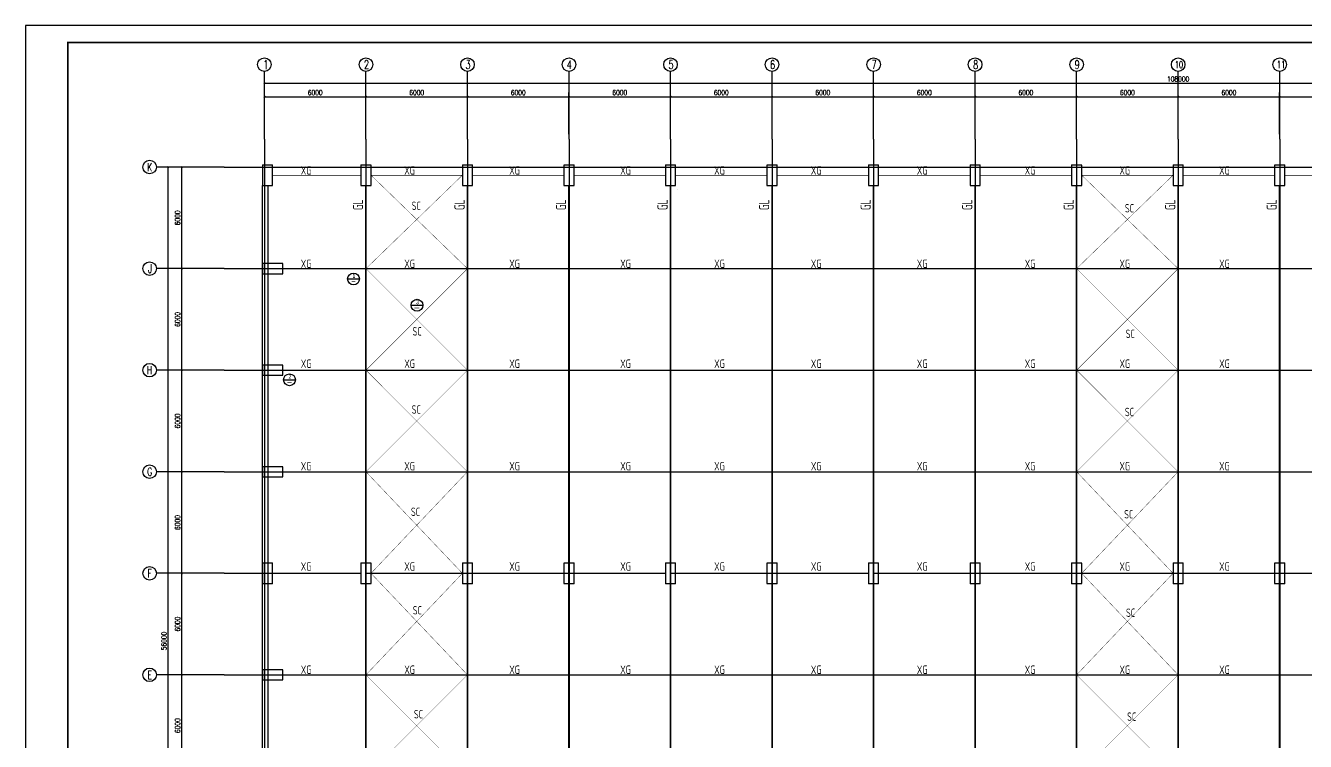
# Model space of a CAD drawing. Extents: x -73672 to 366960, y -527333 to 140666.
# Drawn here: x 185242 to 260877, y -233221 to -190933 of the extents above; entities that cross this region are included whole.
import ezdxf
from ezdxf.enums import TextEntityAlignment as Align

# ---------------------------------------------------------------- set-up
doc = ezdxf.new("R2010")
doc.units = 0
doc.header["$LTSCALE"] = 1000
doc.header["$MEASUREMENT"] = 0
for name, color, linetype in [('AXIS', 3, 'Continuous'), ('AXIS_TEXT', 7, 'Continuous'), ('COLU_DE_NUM', 7, 'Continuous'), ('COLUMN', 9, 'Continuous'), ('PUB_TITLE', 4, 'Continuous'), ('TEXT', 3, 'Continuous')]:
    doc.layers.add(name, color=color, linetype=linetype)
doc.styles.add('_TCH_AXIS', font='COMPLEX', dxfattribs={"bigfont": 'GBCBIG'})
doc.styles.add('_TCH_DIM_T3', font='SIMPLEX', dxfattribs={"width": 0.705882, "bigfont": 'GBCBIG'})
doc.styles.add('ACC', font='gas.shx', dxfattribs={"width": 0.7, "oblique": 1, "bigfont": 'Tssdchn.shx'})
doc.styles.add('COMPLEX', font='COMPLEX', dxfattribs={"bigfont": 'Tssdchn.shx'})
doc.styles.add('TSSD_Label', font='Tssdeng.shx', dxfattribs={"width": 0.7, "bigfont": 'hztxt.shx'})
doc.dimstyles.new('_TCH_ARCH-100', dxfattribs={"dimtxt": 297.5, "dimasz": 100, "dimexe": 250, "dimexo": 300, "dimgap": 100, "dimtad": 1, "dimdec": 0, "dimzin": 0, "dimdsep": 46, "dimtxsty": '_TCH_DIM_T3', "dimblk": 'ARCHTICK', "dimcen": 0.09, "dimclrt": 7, "dimazin": 2, "dimtfac": 1, "dimtdec": 0, "dimtix": 1, "dimtmove": 2, "dimatfit": 3, "dimfxl": 0, "dimtolj": 1, "dimtzin": 0, "dimarcsym": 0})

# ---------------------------------------------------------------- blocks, each defined once
blk = doc.blocks.new('_reinbk')
blk.add_line((0, 0), (0, 0))
blk = doc.blocks.new('_ArchTick')
at = {"color": 0, "linetype": 'ByBlock', "const_width": 0.4}
blk.add_lwpolyline([(-0.5, -0.5), (0.5, 0.5)], dxfattribs=at)
blk = doc.blocks.new('*D8598')
at = {"layer": 'AXIS', "color": 0, "lineweight": -2}
for p, q in [((199356, -197338), (199356, -194088)), ((199356, -194338), (307356, -194338)), ((307356, -197338), (307356, -194088))]:
    blk.add_line(p, q, dxfattribs=at)
at = {"layer": 'Defpoints', "color": 0}
for p in [(307356, -194338), (199356, -197638), (307356, -197638)]:
    blk.add_point(p, dxfattribs=at)
at = {"layer": 'AXIS', "color": 0, "linetype": 'ByBlock', "lineweight": -2, "xscale": 100, "yscale": 100, "zscale": 100, "rotation": 180}
blk.add_blockref('_ArchTick', (199356, -194338), dxfattribs=at)
at = {"layer": 'AXIS', "color": 0, "linetype": 'ByBlock', "lineweight": -2, "xscale": 100, "yscale": 100, "zscale": 100}
blk.add_blockref('_ArchTick', (307356, -194338), dxfattribs=at)
at = {"layer": 'AXIS', "color": 7, "insert": (253356, -194090), "char_height": 297.5, "attachment_point": 5, "style": '_TCH_DIM_T3'}
blk.add_mtext('\\A1;108000', dxfattribs=at)
blk = doc.blocks.new('*D8599')
at = {"layer": 'AXIS', "color": 0, "lineweight": -2}
for p, q in [((199356, -197338), (199356, -194888)), ((199356, -195138), (205356, -195138)), ((205356, -197338), (205356, -194888))]:
    blk.add_line(p, q, dxfattribs=at)
at = {"layer": 'Defpoints', "color": 0}
for p in [(205356, -195138), (199356, -197638), (205356, -197638)]:
    blk.add_point(p, dxfattribs=at)
at = {"layer": 'AXIS', "color": 0, "linetype": 'ByBlock', "lineweight": -2, "xscale": 100, "yscale": 100, "zscale": 100, "rotation": 180}
blk.add_blockref('_ArchTick', (199356, -195138), dxfattribs=at)
at = {"layer": 'AXIS', "color": 0, "linetype": 'ByBlock', "lineweight": -2, "xscale": 100, "yscale": 100, "zscale": 100}
blk.add_blockref('_ArchTick', (205356, -195138), dxfattribs=at)
at = {"layer": 'AXIS', "color": 7, "insert": (202356, -194890), "char_height": 297.5, "attachment_point": 5, "style": '_TCH_DIM_T3'}
blk.add_mtext('\\A1;6000', dxfattribs=at)
blk = doc.blocks.new('*D8600')
at = {"layer": 'AXIS', "color": 0, "lineweight": -2}
for p, q in [((205356, -197338), (205356, -194888)), ((205356, -195138), (211356, -195138)), ((211356, -197338), (211356, -194888))]:
    blk.add_line(p, q, dxfattribs=at)
at = {"layer": 'Defpoints', "color": 0}
for p in [(211356, -195138), (205356, -197638), (211356, -197638)]:
    blk.add_point(p, dxfattribs=at)
at = {"layer": 'AXIS', "color": 0, "linetype": 'ByBlock', "lineweight": -2, "xscale": 100, "yscale": 100, "zscale": 100, "rotation": 180}
blk.add_blockref('_ArchTick', (205356, -195138), dxfattribs=at)
at = {"layer": 'AXIS', "color": 0, "linetype": 'ByBlock', "lineweight": -2, "xscale": 100, "yscale": 100, "zscale": 100}
blk.add_blockref('_ArchTick', (211356, -195138), dxfattribs=at)
at = {"layer": 'AXIS', "color": 7, "insert": (208356, -194890), "char_height": 297.5, "attachment_point": 5, "style": '_TCH_DIM_T3'}
blk.add_mtext('\\A1;6000', dxfattribs=at)
blk = doc.blocks.new('*D8601')
at = {"layer": 'AXIS', "color": 0, "lineweight": -2}
for p, q in [((211356, -197338), (211356, -194888)), ((211356, -195138), (217356, -195138)), ((217356, -197338), (217356, -194888))]:
    blk.add_line(p, q, dxfattribs=at)
at = {"layer": 'Defpoints', "color": 0}
for p in [(217356, -195138), (211356, -197638), (217356, -197638)]:
    blk.add_point(p, dxfattribs=at)
at = {"layer": 'AXIS', "color": 0, "linetype": 'ByBlock', "lineweight": -2, "xscale": 100, "yscale": 100, "zscale": 100, "rotation": 180}
blk.add_blockref('_ArchTick', (211356, -195138), dxfattribs=at)
at = {"layer": 'AXIS', "color": 0, "linetype": 'ByBlock', "lineweight": -2, "xscale": 100, "yscale": 100, "zscale": 100}
blk.add_blockref('_ArchTick', (217356, -195138), dxfattribs=at)
at = {"layer": 'AXIS', "color": 7, "insert": (214356, -194890), "char_height": 297.5, "attachment_point": 5, "style": '_TCH_DIM_T3'}
blk.add_mtext('\\A1;6000', dxfattribs=at)
blk = doc.blocks.new('*D8602')
at = {"layer": 'AXIS', "color": 0, "lineweight": -2}
for p, q in [((217356, -197338), (217356, -194888)), ((217356, -195138), (223356, -195138)), ((223356, -197338), (223356, -194888))]:
    blk.add_line(p, q, dxfattribs=at)
at = {"layer": 'Defpoints', "color": 0}
for p in [(223356, -195138), (217356, -197638), (223356, -197638)]:
    blk.add_point(p, dxfattribs=at)
at = {"layer": 'AXIS', "color": 0, "linetype": 'ByBlock', "lineweight": -2, "xscale": 100, "yscale": 100, "zscale": 100, "rotation": 180}
blk.add_blockref('_ArchTick', (217356, -195138), dxfattribs=at)
at = {"layer": 'AXIS', "color": 0, "linetype": 'ByBlock', "lineweight": -2, "xscale": 100, "yscale": 100, "zscale": 100}
blk.add_blockref('_ArchTick', (223356, -195138), dxfattribs=at)
at = {"layer": 'AXIS', "color": 7, "insert": (220356, -194890), "char_height": 297.5, "attachment_point": 5, "style": '_TCH_DIM_T3'}
blk.add_mtext('\\A1;6000', dxfattribs=at)
blk = doc.blocks.new('*D8603')
at = {"layer": 'AXIS', "color": 0, "lineweight": -2}
for p, q in [((223356, -197338), (223356, -194888)), ((223356, -195138), (229356, -195138)), ((229356, -197338), (229356, -194888))]:
    blk.add_line(p, q, dxfattribs=at)
at = {"layer": 'Defpoints', "color": 0}
for p in [(229356, -195138), (223356, -197638), (229356, -197638)]:
    blk.add_point(p, dxfattribs=at)
at = {"layer": 'AXIS', "color": 0, "linetype": 'ByBlock', "lineweight": -2, "xscale": 100, "yscale": 100, "zscale": 100, "rotation": 180}
blk.add_blockref('_ArchTick', (223356, -195138), dxfattribs=at)
at = {"layer": 'AXIS', "color": 0, "linetype": 'ByBlock', "lineweight": -2, "xscale": 100, "yscale": 100, "zscale": 100}
blk.add_blockref('_ArchTick', (229356, -195138), dxfattribs=at)
at = {"layer": 'AXIS', "color": 7, "insert": (226356, -194890), "char_height": 297.5, "attachment_point": 5, "style": '_TCH_DIM_T3'}
blk.add_mtext('\\A1;6000', dxfattribs=at)
blk = doc.blocks.new('*D8604')
at = {"layer": 'AXIS', "color": 0, "lineweight": -2}
for p, q in [((229356, -197338), (229356, -194888)), ((229356, -195138), (235356, -195138)), ((235356, -197338), (235356, -194888))]:
    blk.add_line(p, q, dxfattribs=at)
at = {"layer": 'Defpoints', "color": 0}
for p in [(235356, -195138), (229356, -197638), (235356, -197638)]:
    blk.add_point(p, dxfattribs=at)
at = {"layer": 'AXIS', "color": 0, "linetype": 'ByBlock', "lineweight": -2, "xscale": 100, "yscale": 100, "zscale": 100, "rotation": 180}
blk.add_blockref('_ArchTick', (229356, -195138), dxfattribs=at)
at = {"layer": 'AXIS', "color": 0, "linetype": 'ByBlock', "lineweight": -2, "xscale": 100, "yscale": 100, "zscale": 100}
blk.add_blockref('_ArchTick', (235356, -195138), dxfattribs=at)
at = {"layer": 'AXIS', "color": 7, "insert": (232356, -194890), "char_height": 297.5, "attachment_point": 5, "style": '_TCH_DIM_T3'}
blk.add_mtext('\\A1;6000', dxfattribs=at)
blk = doc.blocks.new('*D8605')
at = {"layer": 'AXIS', "color": 0, "lineweight": -2}
for p, q in [((235356, -197338), (235356, -194888)), ((235356, -195138), (241356, -195138)), ((241356, -197338), (241356, -194888))]:
    blk.add_line(p, q, dxfattribs=at)
at = {"layer": 'Defpoints', "color": 0}
for p in [(241356, -195138), (235356, -197638), (241356, -197638)]:
    blk.add_point(p, dxfattribs=at)
at = {"layer": 'AXIS', "color": 0, "linetype": 'ByBlock', "lineweight": -2, "xscale": 100, "yscale": 100, "zscale": 100, "rotation": 180}
blk.add_blockref('_ArchTick', (235356, -195138), dxfattribs=at)
at = {"layer": 'AXIS', "color": 0, "linetype": 'ByBlock', "lineweight": -2, "xscale": 100, "yscale": 100, "zscale": 100}
blk.add_blockref('_ArchTick', (241356, -195138), dxfattribs=at)
at = {"layer": 'AXIS', "color": 7, "insert": (238356, -194890), "char_height": 297.5, "attachment_point": 5, "style": '_TCH_DIM_T3'}
blk.add_mtext('\\A1;6000', dxfattribs=at)
blk = doc.blocks.new('*D8606')
at = {"layer": 'AXIS', "color": 0, "lineweight": -2}
for p, q in [((241356, -197338), (241356, -194888)), ((241356, -195138), (247356, -195138)), ((247356, -197338), (247356, -194888))]:
    blk.add_line(p, q, dxfattribs=at)
at = {"layer": 'Defpoints', "color": 0}
for p in [(247356, -195138), (241356, -197638), (247356, -197638)]:
    blk.add_point(p, dxfattribs=at)
at = {"layer": 'AXIS', "color": 0, "linetype": 'ByBlock', "lineweight": -2, "xscale": 100, "yscale": 100, "zscale": 100, "rotation": 180}
blk.add_blockref('_ArchTick', (241356, -195138), dxfattribs=at)
at = {"layer": 'AXIS', "color": 0, "linetype": 'ByBlock', "lineweight": -2, "xscale": 100, "yscale": 100, "zscale": 100}
blk.add_blockref('_ArchTick', (247356, -195138), dxfattribs=at)
at = {"layer": 'AXIS', "color": 7, "insert": (244356, -194890), "char_height": 297.5, "attachment_point": 5, "style": '_TCH_DIM_T3'}
blk.add_mtext('\\A1;6000', dxfattribs=at)
blk = doc.blocks.new('*D8607')
at = {"layer": 'AXIS', "color": 0, "lineweight": -2}
for p, q in [((247356, -197338), (247356, -194888)), ((247356, -195138), (253356, -195138)), ((253356, -197338), (253356, -194888))]:
    blk.add_line(p, q, dxfattribs=at)
at = {"layer": 'Defpoints', "color": 0}
for p in [(253356, -195138), (247356, -197638), (253356, -197638)]:
    blk.add_point(p, dxfattribs=at)
at = {"layer": 'AXIS', "color": 0, "linetype": 'ByBlock', "lineweight": -2, "xscale": 100, "yscale": 100, "zscale": 100, "rotation": 180}
blk.add_blockref('_ArchTick', (247356, -195138), dxfattribs=at)
at = {"layer": 'AXIS', "color": 0, "linetype": 'ByBlock', "lineweight": -2, "xscale": 100, "yscale": 100, "zscale": 100}
blk.add_blockref('_ArchTick', (253356, -195138), dxfattribs=at)
at = {"layer": 'AXIS', "color": 7, "insert": (250356, -194890), "char_height": 297.5, "attachment_point": 5, "style": '_TCH_DIM_T3'}
blk.add_mtext('\\A1;6000', dxfattribs=at)
blk = doc.blocks.new('*D8608')
at = {"layer": 'AXIS', "color": 0, "lineweight": -2}
for p, q in [((253356, -197338), (253356, -194888)), ((253356, -195138), (259356, -195138)), ((259356, -197338), (259356, -194888))]:
    blk.add_line(p, q, dxfattribs=at)
at = {"layer": 'Defpoints', "color": 0}
for p in [(259356, -195138), (253356, -197638), (259356, -197638)]:
    blk.add_point(p, dxfattribs=at)
at = {"layer": 'AXIS', "color": 0, "linetype": 'ByBlock', "lineweight": -2, "xscale": 100, "yscale": 100, "zscale": 100, "rotation": 180}
blk.add_blockref('_ArchTick', (253356, -195138), dxfattribs=at)
at = {"layer": 'AXIS', "color": 0, "linetype": 'ByBlock', "lineweight": -2, "xscale": 100, "yscale": 100, "zscale": 100}
blk.add_blockref('_ArchTick', (259356, -195138), dxfattribs=at)
at = {"layer": 'AXIS', "color": 7, "insert": (256356, -194890), "char_height": 297.5, "attachment_point": 5, "style": '_TCH_DIM_T3'}
blk.add_mtext('\\A1;6000', dxfattribs=at)
blk = doc.blocks.new('*D8609')
at = {"layer": 'AXIS', "color": 0, "lineweight": -2}
for p, q in [((259356, -197338), (259356, -194888)), ((259356, -195138), (265356, -195138)), ((265356, -197338), (265356, -194888))]:
    blk.add_line(p, q, dxfattribs=at)
at = {"layer": 'Defpoints', "color": 0}
for p in [(265356, -195138), (259356, -197638), (265356, -197638)]:
    blk.add_point(p, dxfattribs=at)
at = {"layer": 'AXIS', "color": 0, "linetype": 'ByBlock', "lineweight": -2, "xscale": 100, "yscale": 100, "zscale": 100, "rotation": 180}
blk.add_blockref('_ArchTick', (259356, -195138), dxfattribs=at)
at = {"layer": 'AXIS', "color": 0, "linetype": 'ByBlock', "lineweight": -2, "xscale": 100, "yscale": 100, "zscale": 100}
blk.add_blockref('_ArchTick', (265356, -195138), dxfattribs=at)
at = {"layer": 'AXIS', "color": 7, "insert": (262356, -194890), "char_height": 297.5, "attachment_point": 5, "style": '_TCH_DIM_T3'}
blk.add_mtext('\\A1;6000', dxfattribs=at)
blk = doc.blocks.new('_AXISO')
blk.add_circle((0, 0), 0.5)
at = {"layer": 'AXIS_TEXT', "style": 'COMPLEX'}
blk.add_attdef('A', text='', height=0.56, dxfattribs=at).set_placement((-0.25, -0.28), (0.25, -0.28), align=Align.FIT)
blk = doc.blocks.new('*D8617')
at = {"layer": 'AXIS', "color": 0, "lineweight": -2}
for p, q in [((196671, -199291), (193421, -199291)), ((193671, -255291), (193671, -199291)), ((196671, -255291), (193421, -255291))]:
    blk.add_line(p, q, dxfattribs=at)
at = {"layer": 'Defpoints', "color": 0}
for p in [(193671, -199291), (196971, -199291), (196971, -255291)]:
    blk.add_point(p, dxfattribs=at)
at = {"layer": 'AXIS', "color": 0, "linetype": 'ByBlock', "lineweight": -2, "xscale": 100, "yscale": 100, "zscale": 100}
for p, rotation in [((193671, -199291), 90), ((193671, -255291), 270)]:
    blk.add_blockref('_ArchTick', p, dxfattribs=dict(at, rotation=rotation))
at = {"layer": 'AXIS', "color": 7, "insert": (193422, -227291), "char_height": 297.5, "attachment_point": 5, "rotation": 90, "style": '_TCH_DIM_T3'}
blk.add_mtext('\\A1;56000', dxfattribs=at)
blk = doc.blocks.new('*D8621')
at = {"layer": 'AXIS', "color": 0, "lineweight": -2}
for p, q in [((196671, -229291), (194221, -229291)), ((194471, -235291), (194471, -229291)), ((196671, -235291), (194221, -235291))]:
    blk.add_line(p, q, dxfattribs=at)
at = {"layer": 'Defpoints', "color": 0}
for p in [(194471, -229291), (196971, -229291), (196971, -235291)]:
    blk.add_point(p, dxfattribs=at)
at = {"layer": 'AXIS', "color": 0, "linetype": 'ByBlock', "lineweight": -2, "xscale": 100, "yscale": 100, "zscale": 100}
for p, rotation in [((194471, -229291), 90), ((194471, -235291), 270)]:
    blk.add_blockref('_ArchTick', p, dxfattribs=dict(at, rotation=rotation))
at = {"layer": 'AXIS', "color": 7, "insert": (194222, -232291), "char_height": 297.5, "attachment_point": 5, "rotation": 90, "style": '_TCH_DIM_T3'}
blk.add_mtext('\\A1;6000', dxfattribs=at)
blk = doc.blocks.new('*D8622')
at = {"layer": 'AXIS', "color": 0, "lineweight": -2}
for p, q in [((196671, -223291), (194221, -223291)), ((194471, -229291), (194471, -223291)), ((196671, -229291), (194221, -229291))]:
    blk.add_line(p, q, dxfattribs=at)
at = {"layer": 'Defpoints', "color": 0}
for p in [(194471, -223291), (196971, -223291), (196971, -229291)]:
    blk.add_point(p, dxfattribs=at)
at = {"layer": 'AXIS', "color": 0, "linetype": 'ByBlock', "lineweight": -2, "xscale": 100, "yscale": 100, "zscale": 100}
for p, rotation in [((194471, -223291), 90), ((194471, -229291), 270)]:
    blk.add_blockref('_ArchTick', p, dxfattribs=dict(at, rotation=rotation))
at = {"layer": 'AXIS', "color": 7, "insert": (194222, -226291), "char_height": 297.5, "attachment_point": 5, "rotation": 90, "style": '_TCH_DIM_T3'}
blk.add_mtext('\\A1;6000', dxfattribs=at)
blk = doc.blocks.new('*D8623')
at = {"layer": 'AXIS', "color": 0, "lineweight": -2}
for p, q in [((196671, -217291), (194221, -217291)), ((194471, -223291), (194471, -217291)), ((196671, -223291), (194221, -223291))]:
    blk.add_line(p, q, dxfattribs=at)
at = {"layer": 'Defpoints', "color": 0}
for p in [(194471, -217291), (196971, -217291), (196971, -223291)]:
    blk.add_point(p, dxfattribs=at)
at = {"layer": 'AXIS', "color": 0, "linetype": 'ByBlock', "lineweight": -2, "xscale": 100, "yscale": 100, "zscale": 100}
for p, rotation in [((194471, -217291), 90), ((194471, -223291), 270)]:
    blk.add_blockref('_ArchTick', p, dxfattribs=dict(at, rotation=rotation))
at = {"layer": 'AXIS', "color": 7, "insert": (194222, -220291), "char_height": 297.5, "attachment_point": 5, "rotation": 90, "style": '_TCH_DIM_T3'}
blk.add_mtext('\\A1;6000', dxfattribs=at)
blk = doc.blocks.new('*D8624')
at = {"layer": 'AXIS', "color": 0, "lineweight": -2}
for p, q in [((196671, -211291), (194221, -211291)), ((194471, -217291), (194471, -211291)), ((196671, -217291), (194221, -217291))]:
    blk.add_line(p, q, dxfattribs=at)
at = {"layer": 'Defpoints', "color": 0}
for p in [(194471, -211291), (196971, -211291), (196971, -217291)]:
    blk.add_point(p, dxfattribs=at)
at = {"layer": 'AXIS', "color": 0, "linetype": 'ByBlock', "lineweight": -2, "xscale": 100, "yscale": 100, "zscale": 100}
for p, rotation in [((194471, -211291), 90), ((194471, -217291), 270)]:
    blk.add_blockref('_ArchTick', p, dxfattribs=dict(at, rotation=rotation))
at = {"layer": 'AXIS', "color": 7, "insert": (194222, -214291), "char_height": 297.5, "attachment_point": 5, "rotation": 90, "style": '_TCH_DIM_T3'}
blk.add_mtext('\\A1;6000', dxfattribs=at)
blk = doc.blocks.new('*D8625')
at = {"layer": 'AXIS', "color": 0, "lineweight": -2}
for p, q in [((196671, -205291), (194221, -205291)), ((194471, -211291), (194471, -205291)), ((196671, -211291), (194221, -211291))]:
    blk.add_line(p, q, dxfattribs=at)
at = {"layer": 'Defpoints', "color": 0}
for p in [(194471, -205291), (196971, -205291), (196971, -211291)]:
    blk.add_point(p, dxfattribs=at)
at = {"layer": 'AXIS', "color": 0, "linetype": 'ByBlock', "lineweight": -2, "xscale": 100, "yscale": 100, "zscale": 100}
for p, rotation in [((194471, -205291), 90), ((194471, -211291), 270)]:
    blk.add_blockref('_ArchTick', p, dxfattribs=dict(at, rotation=rotation))
at = {"layer": 'AXIS', "color": 7, "insert": (194222, -208291), "char_height": 297.5, "attachment_point": 5, "rotation": 90, "style": '_TCH_DIM_T3'}
blk.add_mtext('\\A1;6000', dxfattribs=at)
blk = doc.blocks.new('*D8626')
at = {"layer": 'AXIS', "color": 0, "lineweight": -2}
for p, q in [((196671, -199291), (194221, -199291)), ((194471, -205291), (194471, -199291)), ((196671, -205291), (194221, -205291))]:
    blk.add_line(p, q, dxfattribs=at)
at = {"layer": 'Defpoints', "color": 0}
for p in [(194471, -199291), (196971, -199291), (196971, -205291)]:
    blk.add_point(p, dxfattribs=at)
at = {"layer": 'AXIS', "color": 0, "linetype": 'ByBlock', "lineweight": -2, "xscale": 100, "yscale": 100, "zscale": 100}
for p, rotation in [((194471, -199291), 90), ((194471, -205291), 270)]:
    blk.add_blockref('_ArchTick', p, dxfattribs=dict(at, rotation=rotation))
at = {"layer": 'AXIS', "color": 7, "insert": (194222, -202291), "char_height": 297.5, "attachment_point": 5, "rotation": 90, "style": '_TCH_DIM_T3'}
blk.add_mtext('\\A1;6000', dxfattribs=at)

msp = doc.modelspace()

# ---------------------------------------------------------------- linework, layer by layer
at = {"color": 1}
for p, q in [((199356.38, -197638.49), (199356.38, -255944.28)), ((205356.38, -197638.49), (205356.38, -255944.28)), ((211356.38, -197638.49), (211356.38, -255944.28)), ((217356.38, -197638.49), (217356.38, -255944.28)), ((223356.38, -197638.49), (223356.38, -255944.28)), ((229356.38, -197638.49), (229356.38, -255944.28)), ((235356.38, -197638.49), (235356.38, -255944.28)), ((241356.38, -197638.49), (241356.38, -255944.28)), ((247356.38, -197638.49), (247356.38, -255944.28)), ((253356.38, -197638.49), (253356.38, -255944.28)), ((259356.38, -197638.49), (259356.38, -255944.28)), ((196970.72, -199290.68), (308442.6, -199290.68)), ((196970.72, -205290.68), (308442.6, -205290.68)), ((196970.72, -211290.68), (308442.6, -211290.68)), ((196970.72, -217290.68), (308442.6, -217290.68)), ((196970.72, -223290.68), (205056.38, -223290.68)), ((205356.38, -223290.68), (223056.38, -223290.68)), ((223356.38, -223290.68), (235056.38, -223290.68)), ((235356.38, -223290.68), (277056.38, -223290.68)), ((196970.72, -229290.68), (308442.6, -229290.68))]:
    msp.add_line(p, q, dxfattribs=at)
at = {"color": 0}
for p, q in [((199236.38, -255410.68), (199236.38, -200370.68)), ((199586.38, -254810.68), (199586.38, -200370.68))]:
    msp.add_line(p, q, dxfattribs=at)
for points, const_width in [([(199236.38, -199170.68), (199236.38, -200370.68), (199836.38, -200370.68), (199836.38, -199170.68), (199236.38, -199170.68)], 50), ([(205056.38, -199170.68), (205056.38, -200370.68), (205656.38, -200370.68), (205656.38, -199170.68), (205056.38, -199170.68)], 50), ([(211056.38, -199170.68), (211056.38, -200370.68), (211656.38, -200370.68), (211656.38, -199170.68), (211056.38, -199170.68)], 50), ([(217056.38, -199170.68), (217056.38, -200370.68), (217656.38, -200370.68), (217656.38, -199170.68), (217056.38, -199170.68)], 50), ([(223056.38, -199170.68), (223056.38, -200370.68), (223656.38, -200370.68), (223656.38, -199170.68), (223056.38, -199170.68)], 50), ([(229056.38, -199170.68), (229056.38, -200370.68), (229656.38, -200370.68), (229656.38, -199170.68), (229056.38, -199170.68)], 50), ([(235056.38, -199170.68), (235056.38, -200370.68), (235656.38, -200370.68), (235656.38, -199170.68), (235056.38, -199170.68)], 50), ([(241056.38, -199170.68), (241056.38, -200370.68), (241656.38, -200370.68), (241656.38, -199170.68), (241056.38, -199170.68)], 50), ([(247056.38, -199170.68), (247056.38, -200370.68), (247656.38, -200370.68), (247656.38, -199170.68), (247056.38, -199170.68)], 50), ([(253056.38, -199170.68), (253056.38, -200370.68), (253656.38, -200370.68), (253656.38, -199170.68), (253056.38, -199170.68)], 50), ([(259056.38, -199170.68), (259056.38, -200370.68), (259656.38, -200370.68), (259656.38, -199170.68), (259056.38, -199170.68)], 50), ([(205356.38, -254810.68), (205356.38, -200370.68)], 100), ([(205356.38, -200370.68), (205356.38, -254810.68)], 50), ([(211056.38, -246810.68), (205356.38, -241290.68), (211356.38, -235290.68), (205356.38, -229290.68), (211056.38, -223290.68), (205356.38, -217290.68), (211356.38, -211290.68), (205356.38, -205290.68), (211056.38, -199770.68)], 20), ([(205656.38, -199770.68), (211356.38, -205290.68), (205356.38, -211290.68), (211356.38, -217290.68), (205656.38, -223290.68), (211356.38, -229290.68), (205356.38, -235290.68), (211356.38, -241290.68), (205656.38, -246810.68)], 20), ([(211356.38, -254810.68), (211356.38, -200370.68)], 100), ([(217356.38, -254810.68), (217356.38, -200370.68)], 100), ([(223356.38, -254810.68), (223356.38, -200370.68)], 100), ([(229356.38, -254810.68), (229356.38, -200370.68)], 100), ([(235356.38, -254810.68), (235356.38, -200370.68)], 100), ([(241356.38, -254810.68), (241356.38, -200370.68)], 100), ([(247356.38, -254810.68), (247356.38, -200370.68)], 100), ([(253056.38, -246810.68), (247356.38, -241290.68), (253356.38, -235290.68), (247356.38, -229290.68), (253056.38, -223290.68), (247356.38, -217290.68), (253356.38, -211290.68), (247356.38, -205290.68), (253056.38, -199770.68)], 20), ([(247656.38, -199770.68), (253356.38, -205290.68), (247356.38, -211290.68), (253356.38, -217290.68), (247656.38, -223290.68), (253356.38, -229290.68), (247356.38, -235290.68), (253356.38, -241290.68), (247656.38, -246810.68)], 20), ([(253356.38, -254810.68), (253356.38, -200370.68)], 100), ([(259356.38, -254810.68), (259356.38, -200370.68)], 100), ([(199236.38, -205590.68), (199236.38, -204990.68), (200436.38, -204990.68), (200436.38, -205590.68), (199236.38, -205590.68)], 50), ([(199236.38, -211590.68), (199236.38, -210990.68), (200436.38, -210990.68), (200436.38, -211590.68), (199236.38, -211590.68)], 50), ([(199236.38, -217590.68), (199236.38, -216990.68), (200436.38, -216990.68), (200436.38, -217590.68), (199236.38, -217590.68)], 50), ([(199236.38, -222690.68), (199236.38, -223890.68), (199836.38, -223890.68), (199836.38, -222690.68), (199236.38, -222690.68)], 50), ([(205056.38, -222690.68), (205056.38, -223890.68), (205656.38, -223890.68), (205656.38, -222690.68), (205056.38, -222690.68)], 50), ([(211056.38, -222690.68), (211056.38, -223890.68), (211656.38, -223890.68), (211656.38, -222690.68), (211056.38, -222690.68)], 50), ([(217056.38, -222690.68), (217056.38, -223890.68), (217656.38, -223890.68), (217656.38, -222690.68), (217056.38, -222690.68)], 50), ([(223056.38, -222690.68), (223056.38, -223890.68), (223656.38, -223890.68), (223656.38, -222690.68), (223056.38, -222690.68)], 50), ([(229056.38, -222690.68), (229056.38, -223890.68), (229656.38, -223890.68), (229656.38, -222690.68), (229056.38, -222690.68)], 50), ([(235056.38, -222690.68), (235056.38, -223890.68), (235656.38, -223890.68), (235656.38, -222690.68), (235056.38, -222690.68)], 50), ([(241056.38, -222690.68), (241056.38, -223890.68), (241656.38, -223890.68), (241656.38, -222690.68), (241056.38, -222690.68)], 50), ([(247056.38, -222690.68), (247056.38, -223890.68), (247656.38, -223890.68), (247656.38, -222690.68), (247056.38, -222690.68)], 50), ([(253056.38, -222690.68), (253056.38, -223890.68), (253656.38, -223890.68), (253656.38, -222690.68), (253056.38, -222690.68)], 50), ([(259056.38, -222690.68), (259056.38, -223890.68), (259656.38, -223890.68), (259656.38, -222690.68), (259056.38, -222690.68)], 50), ([(199236.38, -229590.68), (199236.38, -228990.68), (200436.38, -228990.68), (200436.38, -229590.68), (199236.38, -229590.68)], 50)]:
    msp.add_lwpolyline(points, dxfattribs=dict(at, const_width=const_width))
at = {"const_width": 40}
for points in [[(199836.38, -199770.68), (205056.38, -199770.68)], [(205656.38, -199770.68), (211056.38, -199770.68)], [(211656.38, -199770.68), (217056.38, -199770.68)], [(217656.38, -199770.68), (223056.38, -199770.68)], [(223656.38, -199770.68), (229056.38, -199770.68)], [(229656.38, -199770.68), (235056.38, -199770.68)], [(235656.38, -199770.68), (241056.38, -199770.68)], [(241656.38, -199770.68), (247056.38, -199770.68)], [(247656.38, -199770.68), (253056.38, -199770.68)], [(253656.38, -199770.68), (259056.38, -199770.68)], [(259656.38, -199770.68), (265056.38, -199770.68)], [(200436.38, -205290.68), (306276.38, -205290.68)], [(204502.46, -206064.19), (204731.27, -206064.19)], [(208211.94, -207625.58), (208511.57, -207625.58)], [(200436.38, -211290.68), (306276.38, -211290.68)], [(200715.88, -212018.64), (200968.3, -212018.64)], [(200436.38, -217290.68), (306213.66, -217290.68)], [(199836.38, -223290.68), (205056.38, -223290.68)], [(205656.38, -223290.68), (211056.38, -223290.68)], [(211656.38, -223290.68), (217056.38, -223290.68)], [(217656.38, -223290.68), (223056.38, -223290.68)], [(223656.38, -223290.68), (229056.38, -223290.68)], [(229656.38, -223290.68), (235056.38, -223290.68)], [(235656.38, -223290.68), (241056.38, -223290.68)], [(241656.38, -223290.68), (247056.38, -223290.68)], [(247656.38, -223290.68), (253056.38, -223290.68)], [(253656.38, -223290.68), (259056.38, -223290.68)], [(259656.38, -223290.68), (265056.38, -223290.68)], [(200436.38, -229290.68), (306276.38, -229290.68)]]:
    msp.add_lwpolyline(points, dxfattribs=at)
at = {"layer": 'AXIS'}
for p, q in [((199356.38, -197638.49), (199356.38, -193638.49)), ((205356.38, -197638.49), (205356.38, -193638.49)), ((211356.38, -197638.49), (211356.38, -193638.49)), ((217356.38, -197638.49), (217356.38, -193638.49)), ((223356.38, -197638.49), (223356.38, -193638.49)), ((229356.38, -197638.49), (229356.38, -193638.49)), ((235356.38, -197638.49), (235356.38, -193638.49)), ((241356.38, -197638.49), (241356.38, -193638.49)), ((247356.38, -197638.49), (247356.38, -193638.49)), ((253356.38, -197638.49), (253356.38, -193638.49)), ((259356.38, -197638.49), (259356.38, -193638.49)), ((196970.72, -199290.68), (192970.72, -199290.68)), ((196970.72, -205290.68), (192970.72, -205290.68)), ((196970.72, -211290.68), (192970.72, -211290.68)), ((196970.72, -217290.68), (192970.72, -217290.68)), ((196970.72, -223290.68), (192970.72, -223290.68)), ((196970.72, -229290.68), (192970.72, -229290.68))]:
    msp.add_line(p, q, dxfattribs=at)
at = {"layer": 'COLUMN'}
for points in [[(199236.38, -200370.68), (199836.38, -200370.68), (199836.38, -199170.68), (199236.38, -199170.68)], [(205056.38, -200370.68), (205656.38, -200370.68), (205656.38, -199170.68), (205056.38, -199170.68)], [(211056.38, -200370.68), (211656.38, -200370.68), (211656.38, -199170.68), (211056.38, -199170.68)], [(217056.38, -200370.68), (217656.38, -200370.68), (217656.38, -199170.68), (217056.38, -199170.68)], [(223056.38, -200370.68), (223656.38, -200370.68), (223656.38, -199170.68), (223056.38, -199170.68)], [(229056.38, -200370.68), (229656.38, -200370.68), (229656.38, -199170.68), (229056.38, -199170.68)], [(235056.38, -200370.68), (235656.38, -200370.68), (235656.38, -199170.68), (235056.38, -199170.68)], [(241056.38, -200370.68), (241656.38, -200370.68), (241656.38, -199170.68), (241056.38, -199170.68)], [(247056.38, -200370.68), (247656.38, -200370.68), (247656.38, -199170.68), (247056.38, -199170.68)], [(253056.38, -200370.68), (253656.38, -200370.68), (253656.38, -199170.68), (253056.38, -199170.68)], [(259056.38, -200370.68), (259656.38, -200370.68), (259656.38, -199170.68), (259056.38, -199170.68)], [(199236.38, -204990.68), (199236.38, -205590.68), (200436.38, -205590.68), (200436.38, -204990.68)], [(199236.38, -210990.68), (199236.38, -211590.68), (200436.38, -211590.68), (200436.38, -210990.68)], [(199236.38, -216990.68), (199236.38, -217590.68), (200436.38, -217590.68), (200436.38, -216990.68)], [(199836.38, -222690.68), (199236.38, -222690.68), (199236.38, -223890.68), (199836.38, -223890.68)], [(205656.38, -222690.68), (205056.38, -222690.68), (205056.38, -223890.68), (205656.38, -223890.68)], [(211656.38, -222690.68), (211056.38, -222690.68), (211056.38, -223890.68), (211656.38, -223890.68)], [(217656.38, -222690.68), (217056.38, -222690.68), (217056.38, -223890.68), (217656.38, -223890.68)], [(223656.38, -222690.68), (223056.38, -222690.68), (223056.38, -223890.68), (223656.38, -223890.68)], [(229656.38, -222690.68), (229056.38, -222690.68), (229056.38, -223890.68), (229656.38, -223890.68)], [(235656.38, -222690.68), (235056.38, -222690.68), (235056.38, -223890.68), (235656.38, -223890.68)], [(241656.38, -222690.68), (241056.38, -222690.68), (241056.38, -223890.68), (241656.38, -223890.68)], [(247656.38, -222690.68), (247056.38, -222690.68), (247056.38, -223890.68), (247656.38, -223890.68)], [(253656.38, -222690.68), (253056.38, -222690.68), (253056.38, -223890.68), (253656.38, -223890.68)], [(259656.38, -222690.68), (259056.38, -222690.68), (259056.38, -223890.68), (259656.38, -223890.68)], [(199236.38, -228990.68), (199236.38, -229590.68), (200436.38, -229590.68), (200436.38, -228990.68)]]:
    msp.add_lwpolyline(points, close=True, dxfattribs=at)
at = {"layer": 'PUB_TITLE'}
msp.add_lwpolyline([(185241.64, -275033.5), (333941.64, -275033.5), (333941.64, -190933.5), (185241.64, -190933.5)], close=True, dxfattribs=at)
at = {"layer": 'PUB_TITLE', "const_width": 100}
msp.add_lwpolyline([(187741.64, -274033.5), (332941.64, -274033.5), (332941.64, -191933.5), (187741.64, -191933.5)], close=True, dxfattribs=at)
at = {"layer": 'TEXT'}
for p, q in [((204271.84, -205899.34), (204971.84, -205899.34)), ((208024.66, -207453.34), (208724.66, -207453.34)), ((200489.19, -211858.68), (201189.19, -211858.68))]:
    msp.add_line(p, q, dxfattribs=at)
for centre in [(204621.84, -205899.34), (208374.66, -207453.34), (200839.19, -211858.68)]:
    msp.add_circle(centre, 350, dxfattribs=at)

# ---------------------------------------------------------------- block references
at = {"layer": 'AXIS'}
ref = msp.add_blockref('_AXISO', (199356.38, -193238.49), dxfattribs=dict(at, xscale=800, yscale=800, zscale=800))
ref.add_attrib('A', '1', (199275.3, -193506.49), dxfattribs={"color": 7, "height": 536.01, "style": '_TCH_AXIS', "width": 0.705882})
ref = msp.add_blockref('_AXISO', (205356.38, -193238.49), dxfattribs=dict(at, xscale=800, yscale=800, zscale=800))
ref.add_attrib('A', '2', (205237.15, -193491.84), dxfattribs={"color": 7, "height": 506.7, "style": '_TCH_AXIS', "width": 0.705882})
ref = msp.add_blockref('_AXISO', (211356.38, -193238.49), dxfattribs=dict(at, xscale=800, yscale=800, zscale=800))
ref.add_attrib('A', '3', (211237.15, -193491.84), dxfattribs={"color": 7, "height": 506.7, "style": '_TCH_AXIS', "width": 0.705882})
ref = msp.add_blockref('_AXISO', (217356.38, -193238.49), dxfattribs=dict(at, xscale=800, yscale=800, zscale=800))
ref.add_attrib('A', '4', (217223.75, -193485.08), dxfattribs={"color": 7, "height": 493.2, "style": '_TCH_AXIS', "width": 0.705882})
ref = msp.add_blockref('_AXISO', (223356.38, -193238.49), dxfattribs=dict(at, xscale=800, yscale=800, zscale=800))
ref.add_attrib('A', '5', (223237.15, -193491.84), dxfattribs={"color": 7, "height": 506.7, "style": '_TCH_AXIS', "width": 0.705882})
ref = msp.add_blockref('_AXISO', (229356.38, -193238.49), dxfattribs=dict(at, xscale=800, yscale=800, zscale=800))
ref.add_attrib('A', '6', (229237.15, -193491.84), dxfattribs={"color": 7, "height": 506.7, "style": '_TCH_AXIS', "width": 0.705882})
ref = msp.add_blockref('_AXISO', (235356.38, -193238.49), dxfattribs=dict(at, xscale=800, yscale=800, zscale=800))
ref.add_attrib('A', '7', (235237.15, -193491.84), dxfattribs={"color": 7, "height": 506.7, "style": '_TCH_AXIS', "width": 0.705882})
ref = msp.add_blockref('_AXISO', (241356.38, -193238.49), dxfattribs=dict(at, xscale=800, yscale=800, zscale=800))
ref.add_attrib('A', '8', (241237.15, -193491.84), dxfattribs={"color": 7, "height": 506.7, "style": '_TCH_AXIS', "width": 0.705882})
ref = msp.add_blockref('_AXISO', (247356.38, -193238.49), dxfattribs=dict(at, xscale=800, yscale=800, zscale=800))
ref.add_attrib('A', '9', (247237.15, -193491.84), dxfattribs={"color": 7, "height": 506.7, "style": '_TCH_AXIS', "width": 0.705882})
ref = msp.add_blockref('_AXISO', (253356.38, -193238.49), dxfattribs=dict(at, xscale=800, yscale=800, zscale=800))
ref.add_attrib('A', '10', (253160.93, -193438.99), dxfattribs={"color": 7, "height": 401.002, "style": '_TCH_AXIS', "width": 0.705882})
ref = msp.add_blockref('_AXISO', (259356.38, -193238.49), dxfattribs=dict(at, xscale=800, yscale=800, zscale=800))
ref.add_attrib('A', '11', (259180.57, -193456.41), dxfattribs={"color": 7, "height": 435.854, "style": '_TCH_AXIS', "width": 0.705882})
ref = msp.add_blockref('_AXISO', (192570.72, -199290.68), dxfattribs=dict(at, xscale=800, yscale=800, zscale=800))
ref.add_attrib('A', 'K', (192420.01, -199526.66), dxfattribs={"color": 7, "height": 471.96, "style": '_TCH_AXIS', "width": 0.705882})
ref = msp.add_blockref('_AXISO', (192570.72, -205290.68), dxfattribs=dict(at, xscale=800, yscale=800, zscale=800))
ref.add_attrib('A', 'J', (192473.62, -205553.3), dxfattribs={"color": 7, "height": 525.25, "style": '_TCH_AXIS', "width": 0.705882})
ref = msp.add_blockref('_AXISO', (192570.72, -211290.68), dxfattribs=dict(at, xscale=800, yscale=800, zscale=800))
ref.add_attrib('A', 'H', (192414.5, -211523.05), dxfattribs={"color": 7, "height": 464.74, "style": '_TCH_AXIS', "width": 0.705882})
ref = msp.add_blockref('_AXISO', (192570.72, -217290.68), dxfattribs=dict(at, xscale=800, yscale=800, zscale=800))
ref.add_attrib('A', 'G', (192425.77, -217530.24), dxfattribs={"color": 7, "height": 479.13, "style": '_TCH_AXIS', "width": 0.705882})
ref = msp.add_blockref('_AXISO', (192570.72, -223290.68), dxfattribs=dict(at, xscale=800, yscale=800, zscale=800))
ref.add_attrib('A', 'F', (192438.1, -223537.28), dxfattribs={"color": 7, "height": 493.2, "style": '_TCH_AXIS', "width": 0.705882})
ref = msp.add_blockref('_AXISO', (192570.72, -229290.68), dxfattribs=dict(at, xscale=800, yscale=800, zscale=800))
ref.add_attrib('A', 'E', (192438.1, -229537.28), dxfattribs={"color": 7, "height": 493.2, "style": '_TCH_AXIS', "width": 0.705882})
at = {"layer": 'TEXT', "xscale": 39.1883183999824, "yscale": 39.18831840000348, "zscale": 39.1883184, "rotation": 210.1413855520777}
msp.add_blockref('_reinbk', (223772.75, -200586.76), dxfattribs=at)

# ---------------------------------------------------------------- texts
at = {"layer": 'COLU_DE_NUM', "style": 'TSSD_Label', "width": 0.7}
for s, p in [('XG', (201818.84, -199488.45)), ('XG', (207936.61, -199488.45)), ('XG', (214140.25, -199488.45)), ('XG', (220698.34, -199488.45)), ('XG', (226248.55, -199488.45)), ('XG', (231963.63, -199488.45)), ('XG', (238228.23, -199488.45)), ('XG', (244602.74, -199488.45)), ('XG', (250202.19, -199488.45)), ('XG', (256093.12, -199488.45)), ('SC', (208329.98, -201577.73)), ('SC', (250479.98, -201723)), ('XG', (201818.84, -205002.5)), ('XG', (207936.61, -205002.5)), ('XG', (214140.25, -205002.5)), ('XG', (220698.34, -205002.5)), ('XG', (226248.55, -205002.5)), ('XG', (231963.63, -205002.5)), ('XG', (238228.23, -205002.5)), ('XG', (244602.74, -205002.5)), ('XG', (250202.19, -205002.5)), ('XG', (256093.12, -205002.5)), ('SC', (208378.6, -208995.48)), ('SC', (250528.6, -209140.75)), ('XG', (201818.84, -210907.11)), ('XG', (207936.61, -210907.11)), ('XG', (214140.25, -210907.11)), ('XG', (220698.34, -210907.11)), ('XG', (226248.55, -210907.11)), ('XG', (231963.63, -210907.11)), ('XG', (238228.23, -210907.11)), ('XG', (244602.74, -210907.11)), ('XG', (250202.19, -210907.11)), ('XG', (256093.12, -210907.11)), ('SC', (208329.55, -213615.15)), ('SC', (250479.55, -213760.42)), ('XG', (201818.84, -216960.48)), ('XG', (207936.61, -216960.48)), ('XG', (214140.25, -216960.48)), ('XG', (220698.34, -216960.48)), ('XG', (226248.55, -216960.48)), ('XG', (231963.63, -216960.48)), ('XG', (238228.23, -216960.48)), ('XG', (244602.74, -216960.48)), ('XG', (250202.19, -216960.48)), ('XG', (256093.12, -216960.48)), ('SC', (208285.65, -219655.33)), ('SC', (250435.65, -219800.59)), ('XG', (201818.84, -222886.08)), ('XG', (207936.61, -222886.08)), ('XG', (214140.25, -222886.08)), ('XG', (220698.34, -222886.08)), ('XG', (226248.55, -222886.08)), ('XG', (231963.63, -222886.08)), ('XG', (238228.23, -222886.08)), ('XG', (244602.74, -222886.08)), ('XG', (250202.19, -222886.08)), ('XG', (256093.12, -222886.08)), ('SC', (208395.19, -225473.9)), ('SC', (250545.19, -225619.17)), ('XG', (201818.84, -228985.82)), ('XG', (207936.61, -228985.82)), ('XG', (214140.25, -228985.82)), ('XG', (220698.34, -228985.82)), ('XG', (226248.55, -228985.82)), ('XG', (231963.63, -228985.82)), ('XG', (238228.23, -228985.82)), ('XG', (244602.74, -228985.82)), ('XG', (250202.19, -228985.82)), ('XG', (256093.12, -228985.82)), ('SC', (208459.59, -231613.14)), ('SC', (250609.59, -231758.41))]:
    msp.add_text(s, height=500, dxfattribs=at).set_placement(p, align=Align.MIDDLE)
for p in [(204885.29, -201525.2), (210885.29, -201525.2), (216885.29, -201525.2), (222885.29, -201525.2), (228885.29, -201525.2), (234885.29, -201525.2), (240885.29, -201525.2), (246885.29, -201525.2), (252885.29, -201525.2), (258885.29, -201525.2)]:
    msp.add_text('GL', height=600, rotation=90, dxfattribs=at).set_placement(p, align=Align.MIDDLE)
at = {"layer": 'TEXT', "style": 'ACC', "width": 0.7}
for s, p in [('1', (204564.95, -205841.74)), ('3', (208317.77, -207395.74)), ('2', (200782.3, -211801.08))]:
    msp.add_text(s, height=250, dxfattribs=at).set_placement(p)

# ---------------------------------------------------------------- dimensions: what is measured, and where the dimension line sits
at = {"layer": 'AXIS'}
for p1, p2, distance, picture, middle in [((199356.38, -197638.49), (307356.38, -197638.49), 3300, '*D8598', (253356.38, -194089.74)), ((199356.38, -197638.49), (205356.38, -197638.49), 2500, '*D8599', (202356.38, -194889.74)), ((205356.38, -197638.49), (211356.38, -197638.49), 2500, '*D8600', (208356.38, -194889.74)), ((211356.38, -197638.49), (217356.38, -197638.49), 2500, '*D8601', (214356.38, -194889.74)), ((217356.38, -197638.49), (223356.38, -197638.49), 2500, '*D8602', (220356.38, -194889.74)), ((223356.38, -197638.49), (229356.38, -197638.49), 2500, '*D8603', (226356.38, -194889.74)), ((229356.38, -197638.49), (235356.38, -197638.49), 2500, '*D8604', (232356.38, -194889.74)), ((235356.38, -197638.49), (241356.38, -197638.49), 2500, '*D8605', (238356.38, -194889.74)), ((241356.38, -197638.49), (247356.38, -197638.49), 2500, '*D8606', (244356.38, -194889.74)), ((247356.38, -197638.49), (253356.38, -197638.49), 2500, '*D8607', (250356.38, -194889.74)), ((253356.38, -197638.49), (259356.38, -197638.49), 2500, '*D8608', (256356.38, -194889.74)), ((259356.38, -197638.49), (265356.38, -197638.49), 2500, '*D8609', (262356.38, -194889.74)), ((196970.72, -255290.68), (196970.72, -199290.68), 3300, '*D8617', (193421.97, -227290.68)), ((196970.72, -205290.68), (196970.72, -199290.68), 2500, '*D8626', (194221.97, -202290.68)), ((196970.72, -211290.68), (196970.72, -205290.68), 2500, '*D8625', (194221.97, -208290.68)), ((196970.72, -217290.68), (196970.72, -211290.68), 2500, '*D8624', (194221.97, -214290.68)), ((196970.72, -223290.68), (196970.72, -217290.68), 2500, '*D8623', (194221.97, -220290.68)), ((196970.72, -229290.68), (196970.72, -223290.68), 2500, '*D8622', (194221.97, -226290.68)), ((196970.72, -235290.68), (196970.72, -229290.68), 2500, '*D8621', (194221.97, -232290.68))]:
    dim = msp.add_aligned_dim(p1=p1, p2=p2, distance=distance, dimstyle='_TCH_ARCH-100', dxfattribs=at)
    dim.commit()
    dim.dimension.update_dxf_attribs({"geometry": picture, "text_midpoint": middle})

doc.saveas('drawing.dxf')
